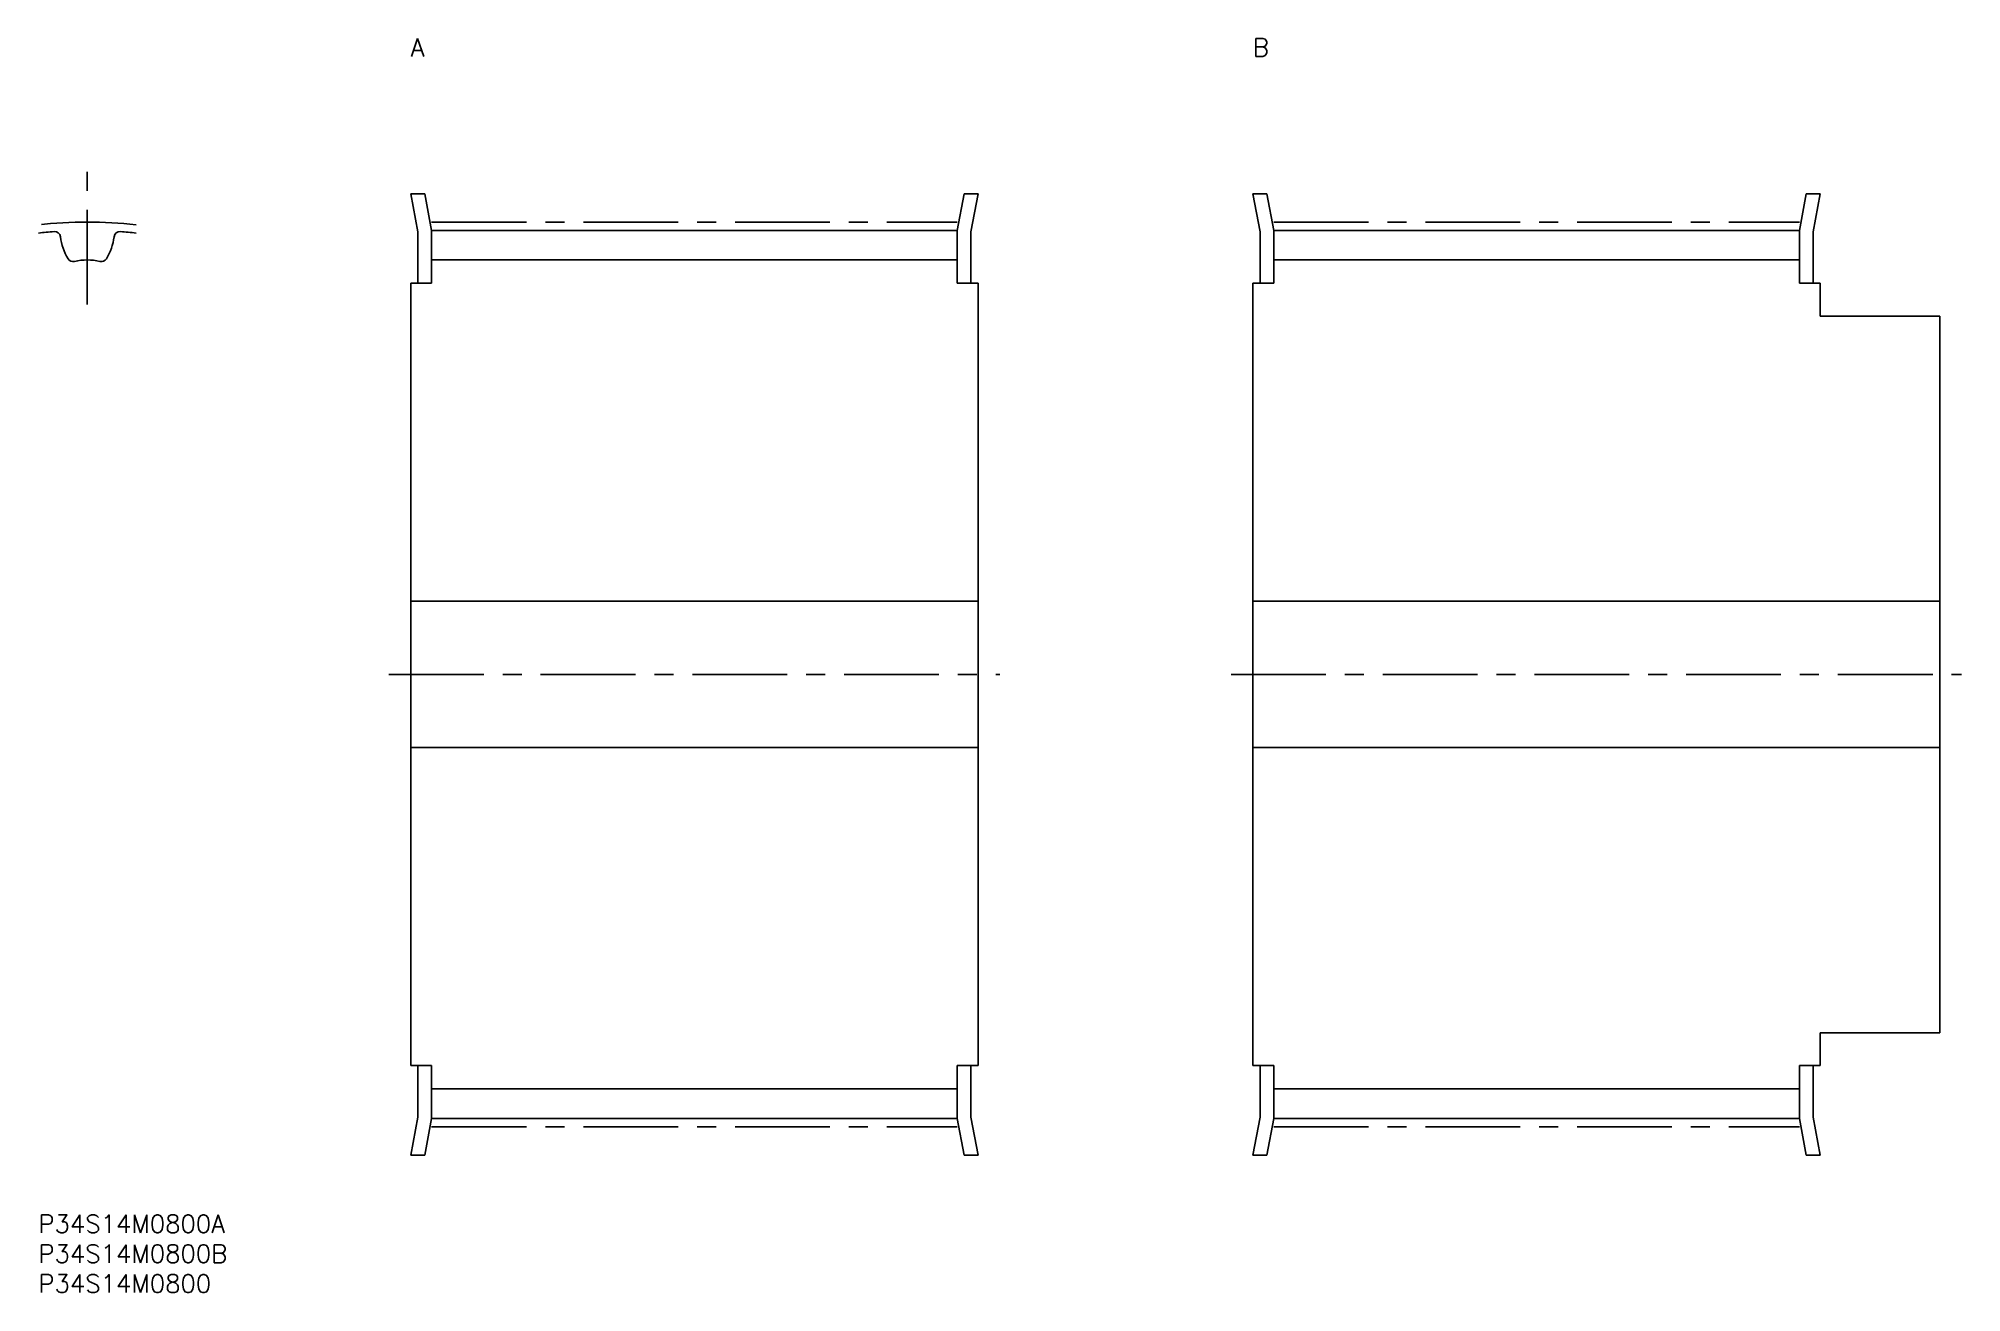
# Model space of a CAD drawing. Extents: x 0 to 322, y -13 to 197.
import ezdxf

# ---------------------------------------------------------------- set-up
doc = ezdxf.new("R2010")
doc.units = 0
doc.header["$LTSCALE"] = 0.5
doc.linetypes.add('CENTER', pattern=[50.8, 31.75, -6.35, 6.35, -6.35])
for name, color, linetype in [('MSM_CENTER', 1, 'CENTER'), ('MSM_CONTINUOUS', 7, 'CONTINUOUS'), ('MSM_PART_NUMBER', 7, 'CONTINUOUS')]:
    doc.layers.add(name, color=color, linetype=linetype)
doc.styles.get("Standard").update_dxf_attribs({"font": 'txt.shx', "height": 3, "bigfont": 'bigfont.shx'})

# ---------------------------------------------------------------- blocks, each defined once
blk = doc.blocks.new('*U32')
at = {"layer": 'MSM_PART_NUMBER'}
blk.add_text('P34S14M0800A', height=3, dxfattribs=at).set_placement((0, -3))
blk = doc.blocks.new('*U33')
at = {"layer": 'MSM_PART_NUMBER'}
blk.add_text('P34S14M0800B', height=3, dxfattribs=at).set_placement((0, -8))
blk = doc.blocks.new('*U34')
at = {"layer": 'MSM_PART_NUMBER'}
blk.add_text('P34S14M0800', height=3, dxfattribs=at).set_placement((0, -13))
blk = doc.blocks.new('*U35')
at = {"layer": 'MSM_PART_NUMBER'}
blk.add_text('A', height=3, dxfattribs=at).set_placement((62.33, 194))
blk = doc.blocks.new('*U36')
at = {"layer": 'MSM_PART_NUMBER'}
blk.add_text('B', height=3, dxfattribs=at).set_placement((203.33, 194))

msp = doc.modelspace()

# ---------------------------------------------------------------- linework, layer by layer
at = {"layer": 'MSM_CENTER'}
for p, q in [((8.17, 152.43), (8.17, 175.02)), ((65.83, 166.26), (153.83, 166.26)), ((206.83, 166.26), (294.83, 166.26)), ((58.68, 90.5), (160.98, 90.5)), ((199.68, 90.5), (321.98, 90.5)), ((65.83, 14.74), (153.83, 14.74)), ((206.83, 14.74), (294.83, 14.74))]:
    msp.add_line(p, q, dxfattribs=at)
msp.add_arc((8.17, 90.5), 75.76, 83.8111, 96.1889, dxfattribs=at)
at = {"layer": 'MSM_CONTINUOUS'}
for p, q in [((64.68, 171), (62.33, 171)), ((62.33, 171), (63.53, 164.64)), ((65.83, 164.85), (64.68, 171)), ((154.99, 171), (153.83, 164.85)), ((157.33, 171), (154.99, 171)), ((156.13, 164.64), (157.33, 171)), ((205.68, 171), (203.33, 171)), ((203.33, 171), (204.53, 164.64)), ((206.83, 164.85), (205.68, 171)), ((295.99, 171), (294.83, 164.85)), ((298.33, 171), (295.99, 171)), ((297.13, 164.64), (298.33, 171)), ((63.53, 164.64), (63.53, 156)), ((65.83, 164.86), (65.83, 156)), ((65.83, 164.86), (153.83, 164.86)), ((153.83, 164.86), (153.83, 156)), ((156.13, 156), (156.13, 164.64)), ((204.53, 164.64), (204.53, 156)), ((206.83, 164.86), (206.83, 156)), ((206.83, 164.86), (294.83, 164.86)), ((294.83, 164.86), (294.83, 156)), ((297.13, 156), (297.13, 164.64)), ((153.83, 159.91), (65.83, 159.91)), ((294.83, 159.91), (206.83, 159.91)), ((62.33, 156), (62.33, 25)), ((65.83, 156), (62.33, 156)), ((157.33, 156), (153.83, 156)), ((157.33, 25), (157.33, 156)), ((203.33, 156), (203.33, 25)), ((206.83, 156), (203.33, 156)), ((298.33, 156), (294.83, 156)), ((298.33, 150.5), (298.33, 156)), ((318.33, 150.5), (298.33, 150.5)), ((318.33, 30.5), (318.33, 150.5)), ((157.33, 102.75), (62.33, 102.75)), ((318.33, 102.75), (203.33, 102.75)), ((62.33, 78.25), (157.33, 78.25)), ((203.33, 78.25), (318.33, 78.25)), ((298.33, 25), (298.33, 30.5)), ((298.33, 30.5), (318.33, 30.5)), ((62.33, 25), (65.83, 25)), ((63.53, 25), (63.53, 16.36)), ((65.83, 25), (65.83, 16.14)), ((153.83, 25), (153.83, 16.14)), ((153.83, 25), (157.33, 25)), ((156.13, 16.36), (156.13, 25)), ((203.33, 25), (206.83, 25)), ((204.53, 25), (204.53, 16.36)), ((206.83, 25), (206.83, 16.14)), ((294.83, 25), (294.83, 16.14)), ((294.83, 25), (298.33, 25)), ((297.13, 16.36), (297.13, 25)), ((65.83, 21.09), (153.83, 21.09)), ((206.83, 21.09), (294.83, 21.09)), ((63.53, 16.36), (62.33, 10)), ((64.68, 10), (65.83, 16.15)), ((65.83, 16.14), (153.83, 16.14)), ((153.83, 16.15), (154.99, 10)), ((157.33, 10), (156.13, 16.36)), ((204.53, 16.36), (203.33, 10)), ((205.68, 10), (206.83, 16.15)), ((206.83, 16.14), (294.83, 16.14)), ((294.83, 16.15), (295.99, 10)), ((298.33, 10), (297.13, 16.36)), ((62.33, 10), (64.68, 10)), ((154.99, 10), (157.33, 10)), ((203.33, 10), (205.68, 10)), ((295.99, 10), (298.33, 10))]:
    msp.add_line(p, q, dxfattribs=at)
for centre, radius, start, end in [((8.17, 90.5), 74.36, 94.2823, 96.3059), ((2.69, 163.66), 1, 6.851, 94.2823), ((13.65, 163.66), 1, 85.7177, 173.149), ((8.17, 90.5), 74.36, 83.6941, 85.7177), ((12.72, 164.86), 9.1, 186.851, 211.4746), ((3.62, 164.86), 9.1, 328.5254, 353.149), ((5.81, 160.63), 1, 211.4746, 283.5027), ((8.17, 150.81), 9.1, 76.4973, 103.5027), ((10.53, 160.63), 1, 256.4973, 328.5254)]:
    msp.add_arc(centre, radius, start, end, dxfattribs=at)

# ---------------------------------------------------------------- block references
for name in ['*U35', '*U36', '*U32', '*U33', '*U34']:
    msp.add_blockref(name, (0, 0), dxfattribs=at)

doc.saveas('drawing.dxf')
